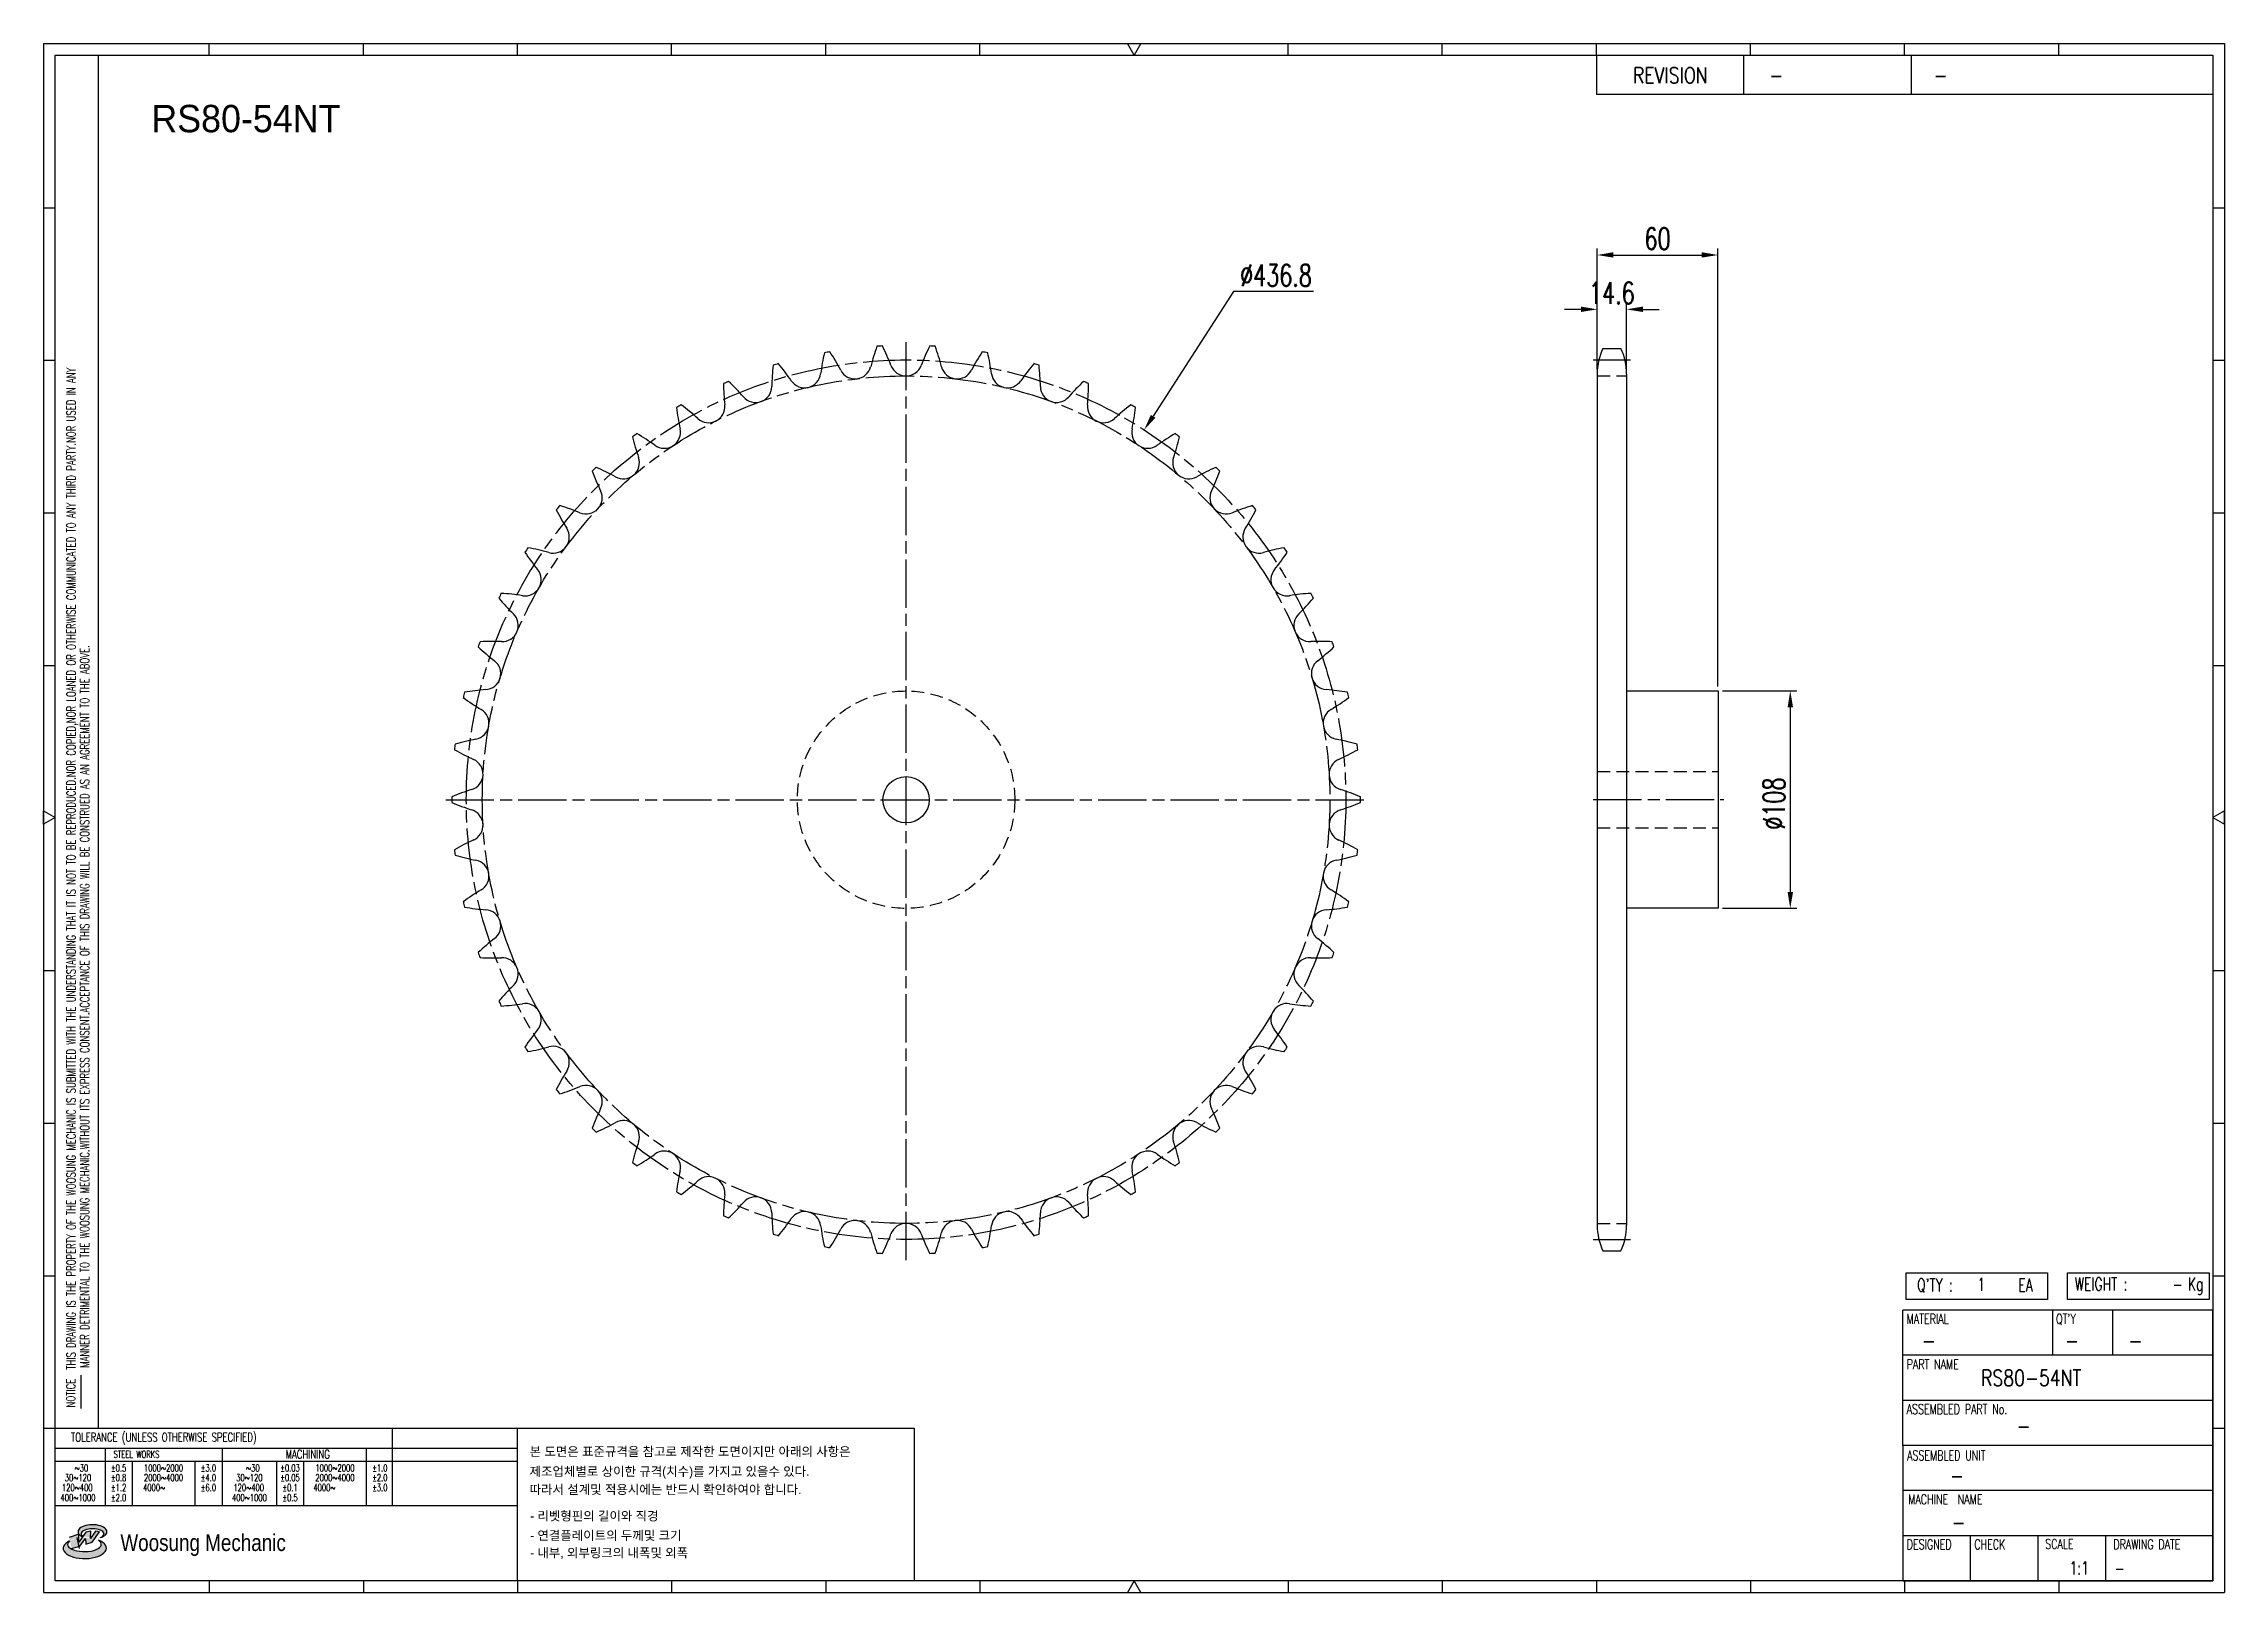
# Model space of a CAD drawing. Header units: millimetres. Extents: x 26814 to 27897, y 33 to 802.
import ezdxf
from ezdxf.enums import TextEntityAlignment as Align

# ---------------------------------------------------------------- set-up
doc = ezdxf.new("R2010")
doc.units = ezdxf.units.MM
for name, pattern in [('AM_ISO08W050', [18, 12, -1.5, 3, -1.5]), ('AM_ISO08W050x2', [9, 6, -0.75, 1.5, -0.75]), ('HIDDEN', [9.525, 6.35, -3.175])]:
    doc.linetypes.add(name, pattern=pattern)
doc.layers.get('Defpoints').update_dxf_attribs({"color": 80})
doc.layers.add('CL2', color=4, linetype='AM_ISO08W050', lineweight=25)
for name, color, linetype in [('HL', 2, 'HIDDEN'), ('LOGO', 7, 'Continuous'), ('S-DIM', 7, 'Continuous'), ('TITLE', 7, 'Continuous')]:
    doc.layers.add(name, color=color, linetype=linetype)
doc.styles.add('HAN', font='ROMANS.shx', dxfattribs={"width": 0.7, "bigfont": 'whgtxt.shx'})
doc.styles.add('HKD_ST2', font='romans.shx', dxfattribs={"width": 0.7, "height": 4, "bigfont": '@extfont2.shx'})
doc.styles.add('HSG', font='SIMPLEX.shx', dxfattribs={"width": 0.7, "bigfont": 'HSG.shx'})
doc.styles.add('MtXpl_', font='Gulim.ttf')
doc.styles.add('SLDTEXTSTYLE4', font='arial.ttf', dxfattribs={"width": 0.8})
doc.dimstyles.new('APP23', dxfattribs={"dimscale": 4.5, "dimtxt": 2.4, "dimasz": 1.8, "dimexe": 0.7, "dimexo": 0.5, "dimgap": 0.6, "dimtad": 1, "dimtoh": 1, "dimdec": 1, "dimrnd": 0.01, "dimzin": 9, "dimdsep": 46, "dimtxsty": 'HSG', "dimcen": 0, "dimclrd": 1, "dimclre": 1, "dimclrt": 256, "dimazin": 2, "dimtp": 1, "dimtm": 1, "dimtfac": 0.5, "dimtdec": 1, "dimtix": 1, "dimtofl": 0, "dimtmove": 0, "dimatfit": 3, "dimfxl": 0, "dimtvp": 1, "dimtolj": 2, "dimlwd": -1, "dimlwe": -1, "dimarcsym": 0})

# ---------------------------------------------------------------- blocks, each defined once
blk = doc.blocks.new('MASTER')
at = {"layer": 'LOGO'}
h = blk.add_hatch(color=10, dxfattribs=at)
h.paths.add_polyline_path([(1.544, 35.177), (1.554, 34.966), (1.779, 35.034), (2.054, 35.422), (1.908, 35.446), (1.728, 35.167), (1.741, 35.439), (1.547, 35.405), (1.292, 35.041), (1.295, 35.33), (0.943, 35.208), (1.03, 34.8), (1.336, 34.885)])
edge = h.paths.add_edge_path()
edge.add_ellipse((1.795, 35.421), major_axis=(-0.53, 0), ratio=0.487785, start_angle=122.36065, end_angle=403.39574)
edge.add_line((1.411, 35.244), (1.419, 35.261))
edge.add_ellipse((1.798, 35.344), major_axis=(-0.423, 0), ratio=0.444396, start_angle=131.58977, end_angle=386.19408, ccw=False)
edge = h.paths.add_edge_path()
edge.add_ellipse((1.512, 34.815), major_axis=(-0.793, 0), ratio=0.480113, start_angle=314.67633, end_angle=590.85213)
edge.add_ellipse((1.501, 34.958), major_axis=(-0.62, 0), ratio=0.43311, start_angle=331.7024, end_angle=574.42495, ccw=False)
at = {"color": 140}
for p, q in [((0, 90.118), (80.15, 90.118)), ((0, 90.118), (0, 33.191)), ((80.15, 90.118), (80.15, 33.191)), ((57.068, 89.693), (57.068, 88.246)), ((62.47, 89.693), (62.47, 88.246)), ((68.635, 89.693), (68.635, 88.246)), ((79.725, 88.246), (57.068, 88.246)), ((68.449, 43.961), (68.449, 44.936)), ((68.449, 44.936), (73.654, 44.936)), ((73.654, 44.936), (73.654, 43.961)), ((74.39, 43.961), (74.39, 44.936)), ((74.39, 44.936), (79.595, 44.936)), ((79.595, 44.936), (79.595, 43.961)), ((68.336, 38.59), (68.336, 43.563)), ((79.725, 43.563), (68.336, 43.563)), ((73.654, 43.961), (68.449, 43.961)), ((73.827, 43.563), (73.827, 41.905)), ((79.595, 43.961), (74.39, 43.961)), ((76.037, 43.563), (76.037, 41.905)), ((79.725, 38.59), (79.725, 43.563)), ((79.725, 41.905), (68.336, 41.905)), ((79.725, 40.248), (68.336, 40.248)), ((68.336, 38.59), (68.336, 33.616)), ((79.725, 38.59), (68.336, 38.59)), ((79.725, 33.616), (79.725, 38.59)), ((79.725, 36.932), (68.336, 36.932)), ((79.725, 35.274), (68.336, 35.274)), ((70.822, 33.616), (70.822, 35.274)), ((73.309, 33.616), (73.309, 35.274)), ((75.796, 33.616), (75.796, 35.274)), ((0, 33.191), (80.15, 33.191)), ((68.336, 33.616), (79.725, 33.616))]:
    blk.add_line(p, q, dxfattribs=at)
for p, q in [((6.089, 89.693), (6.089, 90.118)), ((11.753, 89.693), (11.753, 90.118)), ((17.418, 89.693), (17.418, 90.118)), ((23.082, 89.693), (23.082, 90.118)), ((28.746, 89.693), (28.746, 90.118)), ((34.411, 89.693), (34.411, 90.118)), ((45.739, 89.693), (45.739, 90.118)), ((51.404, 89.693), (51.404, 90.118)), ((57.068, 89.693), (57.068, 90.118)), ((62.732, 89.693), (62.732, 90.118)), ((68.397, 89.693), (68.397, 90.118)), ((74.061, 89.693), (74.061, 90.118)), ((0, 84.085), (0.425, 84.085)), ((79.725, 84.085), (80.15, 84.085)), ((0, 78.478), (0.425, 78.478)), ((79.725, 78.478), (80.15, 78.478)), ((0, 72.87), (0.425, 72.87)), ((79.725, 72.87), (80.15, 72.87)), ((0, 67.262), (0.425, 67.262)), ((79.725, 67.262), (80.15, 67.262)), ((0, 56.047), (0.425, 56.047)), ((79.725, 56.047), (80.15, 56.047)), ((0, 50.439), (0.425, 50.439)), ((79.725, 50.439), (80.15, 50.439)), ((0, 44.832), (0.425, 44.832)), ((79.725, 44.832), (80.15, 44.832)), ((1.377, 39.947), (1.377, 41.174)), ((0, 39.224), (0.425, 39.224)), ((79.725, 39.224), (80.15, 39.224)), ((6.089, 33.616), (6.089, 33.191)), ((11.753, 33.616), (11.753, 33.191)), ((17.418, 33.616), (17.418, 33.191)), ((23.082, 33.616), (23.082, 33.191)), ((28.746, 33.616), (28.746, 33.191)), ((34.411, 33.616), (34.411, 33.191)), ((45.739, 33.616), (45.739, 33.191)), ((51.404, 33.616), (51.404, 33.191)), ((57.068, 33.616), (57.068, 33.191)), ((62.732, 33.616), (62.732, 33.191)), ((68.397, 33.616), (68.397, 33.191)), ((74.061, 33.616), (74.061, 33.191))]:
    blk.add_line(p, q)
at = {"color": 2}
for p, q in [((2.017, 39.224), (2.017, 89.693)), ((0.425, 39.224), (17.418, 39.224)), ((0.425, 38.487), (17.418, 38.487)), ((2.257, 38.487), (2.257, 36.382)), ((6.557, 38.5), (6.557, 36.382)), ((11.857, 38.487), (11.857, 36.382)), ((12.816, 39.224), (12.816, 36.382)), ((17.418, 33.616), (17.418, 39.224)), ((0.425, 38.012), (17.418, 38.012)), ((3.257, 38.012), (3.257, 36.382)), ((5.557, 38.012), (5.557, 36.382)), ((8.557, 38.012), (8.557, 36.382)), ((9.557, 38.026), (9.557, 36.382)), ((0.425, 36.382), (17.418, 36.382))]:
    blk.add_line(p, q, dxfattribs=at)
for points in [[(40.075, 89.693), (39.83, 90.118), (40.32, 90.118)], [(0.425, 61.679), (0, 61.433), (0, 61.924)], [(79.725, 61.679), (80.15, 61.433), (80.15, 61.924)], [(40.075, 33.616), (39.83, 33.191), (40.32, 33.191)]]:
    blk.add_lwpolyline(points, close=True)
at = {"color": 140}
blk.add_lwpolyline([(0.425, 89.693), (79.725, 89.693), (79.725, 33.616), (0.425, 33.616)], close=True, dxfattribs=at)
at = {"layer": 'LOGO'}
for p, q in [((1.295, 35.33), (0.943, 35.208)), ((1.547, 35.405), (1.292, 35.041)), ((1.292, 35.041), (1.295, 35.33)), ((1.741, 35.439), (1.547, 35.405)), ((1.908, 35.446), (1.728, 35.167)), ((1.728, 35.167), (1.741, 35.439)), ((1.779, 35.034), (2.054, 35.422)), ((2.054, 35.422), (1.908, 35.446)), ((1.03, 34.8), (1.336, 34.885)), ((1.224, 35.208), (1.311, 34.8)), ((1.224, 35.208), (1.224, 35.208)), ((1.336, 34.885), (1.544, 35.177)), ((1.419, 35.261), (1.411, 35.244)), ((1.544, 35.177), (1.554, 34.966)), ((1.554, 34.966), (1.779, 35.034))]:
    blk.add_line(p, q, dxfattribs=at)
for centre, major_axis, ratio, start_param, end_param in [((1.795, 35.421), (-0.53, 0), 0.487785, 2.135596, 7.040584), ((1.798, 35.344), (-0.423, 0), 0.444396, 2.296675, 6.740358), ((1.512, 34.815), (-0.793, 0), 0.480113, 5.492138, 10.312315), ((1.501, 34.958), (-0.62, 0), 0.43311, 5.789299, 10.025607)]:
    blk.add_ellipse(centre, major_axis=major_axis, ratio=ratio, start_param=start_param, end_param=end_param, dxfattribs=at)
for s, height, style, width, p in [('REVISION', 0.5806, 'HAN', 0.8, (58.415, 88.664)), ('-', 0.581, 'HAN', 0.8, (63.426, 88.664)), ('-', 0.581, 'HAN', 0.8, (69.468, 88.664)), ("Q'TY : ", 0.4746, 'HKD_ST2', 0.7, (68.857, 44.253)), ('1', 0.475, 'HKD_ST2', 0.7, (71.071, 44.275)), ('EA', 0.4746, 'HKD_ST2', 0.7, (72.578, 44.253)), ('WEIGHT : ', 0.4746, 'HKD_ST2', 0.7, (74.65, 44.286)), ('Kg', 0.4746, 'HKD_ST2', 0.7, (78.807, 44.286)), ('-', 0.581, 'HAN', 0.8, (69.029, 42.157)), ('-', 0.581, 'HAN', 0.8, (74.289, 42.157)), ('-', 0.581, 'HAN', 0.8, (76.623, 42.157)), ('-', 0.581, 'HAN', 0.8, (72.515, 39.013)), ('-', 0.581, 'HAN', 0.8, (70.067, 37.189)), ('-', 0.581, 'HAN', 0.8, (70.126, 35.48)), ('1:1', 0.4746, 'HKD_ST2', 0.7, (74.458, 33.848)), ('-', 0.475, 'HKD_ST2', 0.7, (76.112, 33.837))]:
    blk.add_text(s, height=height, dxfattribs=dict(style=style, width=width)).set_placement(p)
at = {"color": 6, "style": 'HKD_ST2', "width": 0.7}
for s, p in [(' THIS DRAWING IS THE PROPERTY OF THE WOOSUNG MECHANIC IS SUBMITTED WITH THE UNDERSTANDING THAT IT IS NOT TO BE REPRODUCED.NOR COPIED,NOR LOANED OR OTHERWISE COMMUNICATED TO ANY THIRD PARTY.NOR USED IN ANY', (1.173, 41.217)), ('MANNER DETRIMENTAL TO THE WOOSUNG MECHANIC.WITHOUT ITS EXPRESS CONSENT.ACCEPTANCE OF THIS DRAWING WILL BE CONSTRUED AS AN AGREEMENT TO THE ABOVE.', (1.672, 41.447))]:
    blk.add_text(s, height=0.326266, rotation=90, dxfattribs=at).set_placement(p)
at = {"style": 'HKD_ST2', "width": 0.7}
blk.add_text('-', height=0.475, dxfattribs=at).set_placement((78.613, 44.286), align=Align.RIGHT)
at = {"color": 254, "style": 'HKD_ST2', "width": 0.7}
for s, height, p in [('MATERIAL', 0.3651, (68.474, 43.425)), ("QT'Y", 0.3651, (73.965, 43.425)), ('PART NAME', 0.3651, (68.474, 41.756)), ('ASSEMBLED PART No.', 0.36511, (68.474, 40.109)), ('ASSEMBLED UNIT', 0.36511, (68.49, 38.408)), ('MACHINE  NAME', 0.36511, (68.532, 36.794)), ('DESIGNED', 0.3651, (68.474, 35.136)), ('CHECK', 0.3651, (70.961, 35.136)), ('SCALE', 0.3651, (73.566, 35.153)), ('DRAWING DATE', 0.36511, (76.071, 35.141))]:
    blk.add_text(s, height=height, dxfattribs=at).set_placement(p, align=Align.TOP_LEFT)
at = {"style": 'HKD_ST2', "width": 0.7}
blk.add_text('NOTICE', height=0.3263, rotation=90, dxfattribs=at).set_placement((1.163, 39.988))
blk.add_text('TOLERANCE (UNLESS OTHERWISE SPECIFIED)', height=0.32627, dxfattribs=at).set_placement((4.417, 38.896), align=Align.MIDDLE_CENTER)
at = {"color": 4, "style": 'HKD_ST2', "width": 0.7}
for s, height, p in [('%%12630', 0.261, (1.389, 37.762)), ('1000%%1262000', 0.26101, (4.407, 37.762)), ('%%12630', 0.261, (7.689, 37.762)), ('1000%%1262000', 0.26101, (10.707, 37.762)), ('120%%126400', 0.26101, (1.237, 37.045)), ('30%%126120', 0.261, (1.263, 37.411)), ('4000%%126', 0.261, (4.061, 37.045)), ('2000%%1264000', 0.26101, (4.407, 37.411)), ('120%%126400', 0.26101, (7.537, 37.045)), ('30%%126120', 0.261, (7.563, 37.411)), ('4000%%126', 0.261, (10.321, 37.045)), ('2000%%1264000', 0.26101, (10.707, 37.411)), ('400%%1261000', 0.26101, (1.263, 36.67)), ('400%%1261000', 0.26101, (7.563, 36.67))]:
    blk.add_text(s, height=height, dxfattribs=at).set_placement(p, align=Align.MIDDLE_CENTER)
for s, height, p in [('%%P0.5', 0.261, (2.757, 37.762)), ('STEEL WORKS', 0.26101, (3.416, 38.268)), ('%%P3.0', 0.261, (6.057, 37.762)), ('%%P0.03', 0.261, (9.057, 37.762)), ('MACHINING', 0.3263, (9.707, 38.27)), ('%%P1.0', 0.261, (12.357, 37.762)), ('%%P0.8', 0.261, (2.757, 37.411)), ('%%P1.2', 0.261, (2.757, 37.045)), ('%%P4.0', 0.261, (6.057, 37.411)), ('%%P6.0', 0.261, (6.057, 37.045)), ('%%P0.05', 0.261, (9.057, 37.411)), ('%%P0.1', 0.261, (9.057, 37.045)), ('%%P2.0', 0.261, (12.357, 37.411)), ('%%P3.0', 0.261, (12.357, 37.045)), ('%%P2.0', 0.261, (2.757, 36.67)), ('%%P0.5', 0.261, (9.057, 36.67))]:
    blk.add_text(s, height=height, dxfattribs=at).set_placement(p, align=Align.MIDDLE)
at = {"color": 1, "style": 'SLDTEXTSTYLE4', "width": 0.8}
blk.add_text('Woosung Mechanic', height=0.61957, dxfattribs=at).set_placement((2.822, 34.711))
blk = doc.blocks.new('*D2')
at = {"layer": 'Defpoints', "color": 0, "transparency": 16777216}
for p in [(27600.4, 669.9), (27585.8, 637.8), (27600.4, 636.9)]:
    blk.add_point(p, dxfattribs=at)
at = {"layer": 'S-DIM', "color": 1, "transparency": 16777216}
for p, q in [((27585.8, 640), (27585.8, 673.1)), ((27600.4, 639.2), (27600.4, 673.1)), ((27577.7, 669.9), (27569.6, 669.9)), ((27608.5, 669.9), (27616.6, 669.9))]:
    blk.add_line(p, q, dxfattribs=at)
for points in [[(27577.7, 671.3), (27577.7, 668.6), (27585.8, 669.9)], [(27608.5, 671.3), (27608.5, 668.6), (27600.4, 669.9)]]:
    blk.add_solid(points, dxfattribs=at)
at = {"layer": 'S-DIM', "transparency": 16777216, "insert": (27593.1, 678), "char_height": 10.8, "attachment_point": 5, "style": 'HSG'}
blk.add_mtext('\\A2;14.6', dxfattribs=at)
blk = doc.blocks.new('*D3')
at = {"layer": 'Defpoints', "color": 0, "transparency": 16777216}
for p in [(27645.8, 696.9), (27585.8, 637.8), (27645.8, 480.4)]:
    blk.add_point(p, dxfattribs=at)
at = {"layer": 'S-DIM', "color": 1, "transparency": 16777216}
for p, q in [((27585.8, 640), (27585.8, 700.1)), ((27593.9, 696.9), (27637.7, 696.9)), ((27645.8, 482.6), (27645.8, 700.1))]:
    blk.add_line(p, q, dxfattribs=at)
for points in [[(27593.9, 698.3), (27593.9, 695.6), (27585.8, 696.9)], [(27637.7, 698.3), (27637.7, 695.6), (27645.8, 696.9)]]:
    blk.add_solid(points, dxfattribs=at)
at = {"layer": 'S-DIM', "transparency": 16777216, "insert": (27615.8, 705), "char_height": 10.8, "attachment_point": 5, "style": 'HSG'}
blk.add_mtext('\\A2;60', dxfattribs=at)
blk = doc.blocks.new('*D4')
at = {"layer": 'Defpoints', "color": 0, "transparency": 16777216}
for p in [(27360.8, 610), (27124.3, 242.7)]:
    blk.add_point(p, dxfattribs=at)
at = {"layer": 'S-DIM', "color": 1, "transparency": 16777216}
for p, q in [((27405.1, 678.7), (27365.2, 616.8)), ((27444.9, 678.7), (27405.1, 678.7))]:
    blk.add_line(p, q, dxfattribs=at)
blk.add_solid([(27364.1, 617.5), (27366.4, 616.1), (27360.8, 610)], dxfattribs=at)
at = {"layer": 'S-DIM', "transparency": 16777216, "insert": (27426.3, 686.8), "char_height": 10.8, "attachment_point": 5, "style": 'HSG'}
blk.add_mtext('\\A2;∅436.8', dxfattribs=at)
blk = doc.blocks.new('*D5')
at = {"layer": 'Defpoints', "color": 0, "transparency": 16777216}
for p in [(27645.8, 480.4), (27645.8, 372.4), (27681.7, 372.4)]:
    blk.add_point(p, dxfattribs=at)
at = {"layer": 'S-DIM', "color": 1, "transparency": 16777216}
for p, q in [((27648.1, 480.4), (27684.9, 480.4)), ((27681.7, 472.3), (27681.7, 380.5)), ((27648.1, 372.4), (27684.9, 372.4))]:
    blk.add_line(p, q, dxfattribs=at)
for points in [[(27680.4, 472.3), (27683.1, 472.3), (27681.7, 480.4)], [(27680.4, 380.5), (27683.1, 380.5), (27681.7, 372.4)]]:
    blk.add_solid(points, dxfattribs=at)
at = {"layer": 'S-DIM', "transparency": 16777216, "insert": (27673.6, 424.4), "char_height": 10.8, "attachment_point": 5, "rotation": 90, "style": 'HSG'}
blk.add_mtext('\\A2;%%c108', dxfattribs=at)

msp = doc.modelspace()

# ---------------------------------------------------------------- linework, layer by layer
for p, q in [((27588.64, 650.47), (27597.63, 650.47)), ((27585.83, 637.77), (27585.83, 215.03)), ((27600.43, 637.77), (27600.43, 215.03)), ((27600.43, 480.4), (27645.83, 480.4)), ((27645.83, 480.4), (27645.83, 372.4)), ((27645.83, 372.4), (27600.43, 372.4)), ((27588.64, 202.33), (27597.63, 202.33))]:
    msp.add_line(p, q)
at = {"color": 140}
msp.add_lwpolyline([(27049.58, 114.14), (27246.6, 114.14), (27246.6, 38.36), (27049.58, 38.36)], close=True, dxfattribs=at)
msp.add_circle((27242.56, 426.36), 11.5)
for centre, radius, start, end in [((27328.44, 615.3), 106.71, 160.1342, 165.83333), ((27242.56, 426.36), 225.67, 92.98634, 93.68033), ((27135.33, 604.05), 106.71, 20.83333, 26.53247), ((27349.79, 604.05), 106.71, 153.46753, 159.16667), ((27242.56, 426.36), 225.67, 86.31967, 87.01366), ((27156.68, 615.3), 106.71, 14.16667, 19.8658), ((27616.03, 637.77), 30.2, 155.13196, 180), ((27570.23, 637.77), 30.2, 0, 24.86804), ((27282.55, 630.01), 106.71, 173.46753, 179.16667), ((27242.56, 426.36), 225.67, 106.31967, 107.01366), ((27097.24, 574.53), 106.71, 34.16667, 39.8658), ((27305.92, 623.99), 106.71, 166.80087, 172.5), ((27242.56, 426.36), 225.67, 99.65301, 100.34699), ((27115.42, 590.4), 106.71, 27.5, 33.19913), ((27217.19, 643.38), 8.02, 207.5, 345.83333), ((27242.56, 644.86), 8.02, 200.83333, 339.16667), ((27267.92, 643.38), 8.02, 194.16667, 332.5), ((27369.69, 590.4), 106.71, 146.80087, 152.5), ((27242.56, 426.36), 225.67, 79.65301, 80.34699), ((27179.2, 623.99), 106.71, 7.5, 13.19913), ((27387.88, 574.53), 106.71, 140.1342, 145.83333), ((27242.56, 426.36), 225.67, 72.98634, 73.68033), ((27202.57, 630.01), 106.71, 0.83333, 6.53247), ((27242.56, 426.36), 225.67, 112.98634, 113.68033), ((27258.63, 633.28), 106.71, 180.1342, 185.83333), ((27081.02, 556.66), 106.71, 40.83333, 46.53247), ((27167.83, 631.68), 8.02, 220.83333, 359.16667), ((27192.17, 638.97), 8.02, 214.16667, 352.5), ((27292.95, 638.97), 8.02, 187.5, 325.83333), ((27317.29, 631.68), 8.02, 180.83333, 319.16667), ((27404.1, 556.66), 106.71, 133.46753, 139.16667), ((27242.56, 426.36), 225.67, 66.31967, 67.01366), ((27226.48, 633.28), 106.71, 354.16667, 359.8658), ((27242.56, 426.36), 225.67, 119.65301, 120.34699), ((27234.5, 633.74), 106.71, 186.80087, 192.5), ((27066.98, 537.03), 106.71, 47.5, 53.19913), ((27144.5, 621.62), 8.02, 227.5, 5.83333), ((27340.62, 621.62), 8.02, 174.16667, 312.5), ((27418.13, 537.03), 106.71, 126.80087, 132.5), ((27242.56, 426.36), 225.67, 59.65301, 60.34699), ((27250.61, 633.74), 106.71, 347.5, 353.19913), ((27242.56, 426.36), 225.67, 126.31967, 127.01366), ((27210.48, 631.41), 106.71, 193.46753, 199.16667), ((27055.32, 515.89), 106.71, 54.16667, 59.8658), ((27122.49, 608.91), 8.02, 234.16667, 12.5), ((27362.63, 608.91), 8.02, 167.5, 305.83333), ((27429.79, 515.89), 106.71, 120.1342, 125.83333), ((27274.63, 631.41), 106.71, 340.83333, 346.53247), ((27242.56, 426.36), 225.67, 52.98634, 53.68033), ((27102.11, 593.74), 8.02, 240.83333, 19.16667), ((27383.01, 593.74), 8.02, 160.83333, 299.16667), ((27242.56, 426.36), 225.67, 132.98634, 133.68033), ((27186.89, 626.3), 106.71, 200.1342, 205.83333), ((27046.19, 493.55), 106.71, 60.83333, 66.53247), ((27438.92, 493.55), 106.71, 113.46753, 119.16667), ((27298.22, 626.3), 106.71, 334.16667, 339.8658), ((27242.56, 426.36), 225.67, 46.31967, 47.01366), ((27083.63, 576.3), 8.02, 247.5, 25.83333), ((27401.49, 576.3), 8.02, 154.16667, 292.5), ((27242.56, 426.36), 225.67, 139.65301, 140.34699), ((27164.06, 618.48), 106.71, 206.80087, 212.5), ((27039.72, 470.3), 106.71, 67.5, 73.19913), ((27445.4, 470.3), 106.71, 106.80087, 112.5), ((27321.06, 618.48), 106.71, 327.5, 333.19913), ((27242.56, 426.36), 225.67, 39.65301, 40.34699), ((27067.29, 556.84), 8.02, 254.16667, 32.5), ((27417.82, 556.84), 8.02, 147.5, 285.83333), ((27242.56, 426.36), 225.67, 146.31967, 147.01366), ((27142.29, 608.07), 106.71, 213.46753, 219.16667), ((27035.99, 446.46), 106.71, 74.16667, 79.8658), ((27449.13, 446.46), 106.71, 100.1342, 105.83333), ((27342.83, 608.07), 106.71, 320.83333, 326.53247), ((27242.56, 426.36), 225.67, 32.98634, 33.68033), ((27053.33, 535.61), 8.02, 260.83333, 39.16667), ((27431.78, 535.61), 8.02, 140.83333, 279.16667), ((27242.56, 426.36), 225.67, 152.98634, 153.68033), ((27121.87, 595.2), 106.71, 220.1342, 225.83333), ((27035.05, 422.34), 106.71, 80.83333, 86.53247), ((27450.06, 422.34), 106.71, 93.46753, 99.16667), ((27363.25, 595.2), 106.71, 314.16667, 319.8658), ((27242.56, 426.36), 225.67, 26.31967, 27.01366), ((27041.93, 512.9), 8.02, 267.5, 45.83333), ((27443.19, 512.9), 8.02, 134.16667, 272.5), ((27242.56, 426.36), 225.67, 159.65301, 160.34699), ((27103.08, 580.05), 106.71, 226.80087, 232.5), ((27036.92, 398.28), 106.71, 87.5, 93.19913), ((27448.19, 398.28), 106.71, 86.80087, 92.5), ((27382.03, 580.05), 106.71, 307.5, 313.19913), ((27242.56, 426.36), 225.67, 19.65301, 20.34699), ((27033.24, 489.02), 8.02, 274.16667, 52.5), ((27451.88, 489.02), 8.02, 127.5, 265.83333), ((27242.56, 426.36), 225.67, 166.31967, 167.01366), ((27086.18, 562.82), 106.71, 233.46753, 239.16667), ((27041.57, 374.59), 106.71, 94.16667, 99.8658), ((27443.54, 374.59), 106.71, 80.1342, 85.83333), ((27398.93, 562.82), 106.71, 300.83333, 306.53247), ((27242.56, 426.36), 225.67, 12.98634, 13.68033), ((27027.38, 464.3), 8.02, 280.83333, 59.16667), ((27457.74, 464.3), 8.02, 120.83333, 259.16667), ((27048.94, 351.61), 106.71, 100.83333, 106.53247), ((27436.17, 351.61), 106.71, 73.46753, 79.16667), ((27242.56, 426.36), 225.67, 172.98634, 173.68033), ((27071.4, 543.74), 106.71, 240.1342, 245.83333), ((27024.43, 439.06), 8.02, 287.5, 65.83333), ((27460.69, 439.06), 8.02, 114.16667, 252.5), ((27413.72, 543.74), 106.71, 294.16667, 299.8658), ((27242.56, 426.36), 225.67, 6.31967, 7.01366), ((27058.93, 329.64), 106.71, 107.5, 113.19913), ((27242.56, 426.36), 225.67, 179.65301, 180.34699), ((27058.93, 523.08), 106.71, 246.80087, 252.5), ((27426.19, 329.64), 106.71, 66.80087, 72.5), ((27426.19, 523.08), 106.71, 287.5, 293.19913), ((27242.56, 426.36), 225.67, 359.65301, 0.34699), ((27024.43, 413.65), 8.02, 294.16667, 72.5), ((27460.69, 413.65), 8.02, 107.5, 245.83333), ((27071.4, 308.98), 106.71, 114.16667, 119.8658), ((27242.56, 426.36), 225.67, 186.31967, 187.01366), ((27413.72, 308.98), 106.71, 60.1342, 65.83333), ((27242.56, 426.36), 225.67, 352.98634, 353.68033), ((27048.94, 501.1), 106.71, 253.46753, 259.16667), ((27027.38, 388.42), 8.02, 300.83333, 79.16667), ((27457.74, 388.42), 8.02, 100.83333, 239.16667), ((27436.17, 501.1), 106.71, 280.83333, 286.53247), ((27086.18, 289.9), 106.71, 120.83333, 126.53247), ((27398.93, 289.9), 106.71, 53.46753, 59.16667), ((27242.56, 426.36), 225.67, 192.98634, 193.68033), ((27041.57, 478.12), 106.71, 260.1342, 265.83333), ((27033.24, 363.69), 8.02, 307.5, 85.83333), ((27451.88, 363.69), 8.02, 94.16667, 232.5), ((27443.54, 478.12), 106.71, 274.16667, 279.8658), ((27242.56, 426.36), 225.67, 346.31967, 347.01366), ((27103.08, 272.67), 106.71, 127.5, 133.19913), ((27242.56, 426.36), 225.67, 199.65301, 200.34699), ((27036.92, 454.44), 106.71, 266.80087, 272.5), ((27041.93, 339.81), 8.02, 314.16667, 92.5), ((27443.19, 339.81), 8.02, 87.5, 225.83333), ((27448.19, 454.44), 106.71, 267.5, 273.19913), ((27382.03, 272.67), 106.71, 46.80087, 52.5), ((27242.56, 426.36), 225.67, 339.65301, 340.34699), ((27121.87, 257.51), 106.71, 134.16667, 139.8658), ((27242.56, 426.36), 225.67, 206.31967, 207.01366), ((27035.05, 430.38), 106.71, 273.46753, 279.16667), ((27053.33, 317.11), 8.02, 320.83333, 99.16667), ((27431.78, 317.11), 8.02, 80.83333, 219.16667), ((27450.06, 430.38), 106.71, 260.83333, 266.53247), ((27363.25, 257.51), 106.71, 40.1342, 45.83333), ((27242.56, 426.36), 225.67, 332.98634, 333.68033), ((27142.29, 244.65), 106.71, 140.83333, 146.53247), ((27242.56, 426.36), 225.67, 212.98634, 213.68033), ((27035.99, 406.26), 106.71, 280.1342, 285.83333), ((27067.29, 295.88), 8.02, 327.5, 105.83333), ((27417.82, 295.88), 8.02, 74.16667, 212.5), ((27449.13, 406.26), 106.71, 254.16667, 259.8658), ((27342.83, 244.65), 106.71, 33.46753, 39.16667), ((27242.56, 426.36), 225.67, 326.31967, 327.01366), ((27164.06, 234.23), 106.71, 147.5, 153.19913), ((27242.56, 426.36), 225.67, 219.65301, 220.34699), ((27039.72, 382.41), 106.71, 286.80087, 292.5), ((27083.63, 276.41), 8.02, 334.16667, 112.5), ((27401.49, 276.41), 8.02, 67.5, 205.83333), ((27445.4, 382.41), 106.71, 247.5, 253.19913), ((27321.06, 234.23), 106.71, 26.80087, 32.5), ((27242.56, 426.36), 225.67, 319.65301, 320.34699), ((27186.89, 226.42), 106.71, 154.16667, 159.8658), ((27298.22, 226.42), 106.71, 20.1342, 25.83333), ((27242.56, 426.36), 225.67, 226.31967, 227.01366), ((27046.19, 359.16), 106.71, 293.46753, 299.16667), ((27102.11, 258.98), 8.02, 340.83333, 119.16667), ((27383.01, 258.98), 8.02, 60.83333, 199.16667), ((27438.92, 359.16), 106.71, 240.83333, 246.53247), ((27242.56, 426.36), 225.67, 312.98634, 313.68033), ((27210.48, 221.31), 106.71, 160.83333, 166.53247), ((27055.32, 336.82), 106.71, 300.1342, 305.83333), ((27122.49, 243.8), 8.02, 347.5, 125.83333), ((27362.63, 243.8), 8.02, 54.16667, 192.5), ((27429.79, 336.82), 106.71, 234.16667, 239.8658), ((27274.63, 221.31), 106.71, 13.46753, 19.16667), ((27242.56, 426.36), 225.67, 232.98634, 233.68033), ((27234.5, 218.97), 106.71, 167.5, 173.19913), ((27144.5, 231.1), 8.02, 354.16667, 132.5), ((27340.62, 231.1), 8.02, 47.5, 185.83333), ((27250.61, 218.97), 106.71, 6.80087, 12.5), ((27242.56, 426.36), 225.67, 306.31967, 307.01366), ((27242.56, 426.36), 225.67, 239.65301, 240.34699), ((27066.98, 315.69), 106.71, 306.80087, 312.5), ((27258.63, 219.44), 106.71, 174.16667, 179.8658), ((27167.83, 221.04), 8.02, 0.83333, 139.16667), ((27317.29, 221.04), 8.02, 40.83333, 179.16667), ((27226.48, 219.44), 106.71, 0.1342, 5.83333), ((27418.13, 315.69), 106.71, 227.5, 233.19913), ((27242.56, 426.36), 225.67, 299.65301, 300.34699), ((27242.56, 426.36), 225.67, 246.31967, 247.01366), ((27081.02, 296.06), 106.71, 313.46753, 319.16667), ((27282.55, 222.7), 106.71, 180.83333, 186.53247), ((27097.24, 278.18), 106.71, 320.1342, 325.83333), ((27192.17, 213.75), 8.02, 7.5, 145.83333), ((27217.19, 209.34), 8.02, 14.16667, 152.5), ((27267.92, 209.34), 8.02, 27.5, 165.83333), ((27292.95, 213.75), 8.02, 34.16667, 172.5), ((27387.88, 278.18), 106.71, 214.16667, 219.8658), ((27202.57, 222.7), 106.71, 353.46753, 359.16667), ((27404.1, 296.06), 106.71, 220.83333, 226.53247), ((27242.56, 426.36), 225.67, 292.98634, 293.68033), ((27242.56, 426.36), 225.67, 252.98634, 253.68033), ((27305.92, 228.72), 106.71, 187.5, 193.19913), ((27115.42, 262.31), 106.71, 326.80087, 332.5), ((27328.44, 237.42), 106.71, 194.16667, 199.8658), ((27135.33, 248.66), 106.71, 333.46753, 339.16667), ((27242.56, 207.86), 8.02, 20.83333, 159.16667), ((27349.79, 248.66), 106.71, 200.83333, 206.53247), ((27156.68, 237.42), 106.71, 340.1342, 345.83333), ((27369.69, 262.31), 106.71, 207.5, 213.19913), ((27179.2, 228.72), 106.71, 346.80087, 352.5), ((27242.56, 426.36), 225.67, 286.31967, 287.01366), ((27616.03, 215.03), 30.2, 180, 204.86804), ((27570.23, 215.03), 30.2, 335.13196, 0), ((27242.56, 426.36), 225.67, 259.65301, 260.34699), ((27242.56, 426.36), 225.67, 266.31967, 267.01366), ((27242.56, 426.36), 225.67, 272.98634, 273.68033), ((27242.56, 426.36), 225.67, 279.65301, 280.34699)]:
    msp.add_arc(centre, radius, start, end)
at = {"layer": 'CL2', "linetype": 'AM_ISO08W050x2', "ltscale": 4}
for p, q in [((27242.56, 197.69), (27242.56, 655.03)), ((27583.89, 644.86), (27602.38, 644.86)), ((27013.89, 426.36), (27471.23, 426.36)), ((27583.89, 426.4), (27648.65, 426.4)), ((27583.89, 207.94), (27602.38, 207.94))]:
    msp.add_line(p, q, dxfattribs=at)
for radius in [218.42, 210.48]:
    msp.add_circle((27242.56, 426.36), radius, dxfattribs=at)
at = {"layer": 'HL', "linetype": 'HIDDEN'}
for p, q in [((27585.83, 636.92), (27600.43, 636.92)), ((27585.83, 440.4), (27645.83, 440.4)), ((27585.83, 412.4), (27645.83, 412.4)), ((27585.83, 215.88), (27600.43, 215.88))]:
    msp.add_line(p, q, dxfattribs=at)
msp.add_circle((27242.56, 426.36), 54, dxfattribs=at)

# ---------------------------------------------------------------- block references
at = {"color": 140, "xscale": 13.51370482202233, "yscale": 13.51370482202233, "zscale": 13.51370482202233}
msp.add_blockref('MASTER', (26814.2, -415.92), dxfattribs=at)

# ---------------------------------------------------------------- texts
at = {"style": 'HAN', "width": 0.8}
msp.add_text('RS80-54NT', height=7.846, dxfattribs=at).set_placement((27776.47, 135.24))
at = {"color": 140, "style": 'MtXpl_'}
for s, p in [('본 도면은 표준규격을 참고로 제작한 도면이지만 아래의 사항은', (27055.57, 100.33)), ('제조업체별로 상이한 규격(치수)를 가지고 있을수 있다.', (27055.57, 90.47)), ('따라서 설계및 적용시에는 반드시 확인하여야 합니다.', (27055.57, 81.48)), ('- 리벳형핀의 길이와 직경', (27055.82, 68.32)), ('- 연결플레이트의 두께및 크기', (27055.82, 58.67)), ('- 내부, 외부링크의 내폭및 외폭', (27055.82, 50.02))]:
    msp.add_text(s, height=4.5331, dxfattribs=at).set_placement(p)
at = {"layer": 'TITLE', "color": 254, "style": 'MtXpl_'}
msp.add_text('RS80-54NT', height=13.599, dxfattribs=at).set_placement((26867.71, 757.88))

# ---------------------------------------------------------------- dimensions: what is measured, and where the dimension line sits
at = {"layer": 'S-DIM'}
dim = msp.add_linear_dim(base=(27645.83, 696.93), p1=(27585.83, 637.77), p2=(27645.83, 480.4), dimstyle='APP23', dxfattribs=at)
dim.commit()
dim.dimension.update_dxf_attribs({"geometry": '*D3', "text_midpoint": (27615.83, 705.03)})
dim = msp.add_diameter_dim_2p(p1=(27124.29, 242.73), p2=(27360.83, 609.99), dimstyle='APP23', dxfattribs=at)
dim.commit()
dim.dimension.update_dxf_attribs({"geometry": '*D4', "text_midpoint": (27426.32, 678.68), "dimtype": 131})
dim = msp.add_linear_dim(base=(27600.43, 669.93), p1=(27585.83, 637.77), p2=(27600.43, 636.92), dimstyle='APP23', dxfattribs=at)
dim.commit()
dim.dimension.update_dxf_attribs({"geometry": '*D2', "text_midpoint": (27593.13, 669.93), "dimtype": 128})
dim = msp.add_linear_dim(base=(27681.71, 372.4), p1=(27645.83, 480.4), p2=(27645.83, 372.4), angle=90, text='%%c<>', dimstyle='APP23', dxfattribs=at)
dim.commit()
dim.dimension.update_dxf_attribs({"geometry": '*D5', "text_midpoint": (27681.71, 424.36), "dimtype": 128})

doc.saveas('drawing.dxf')
